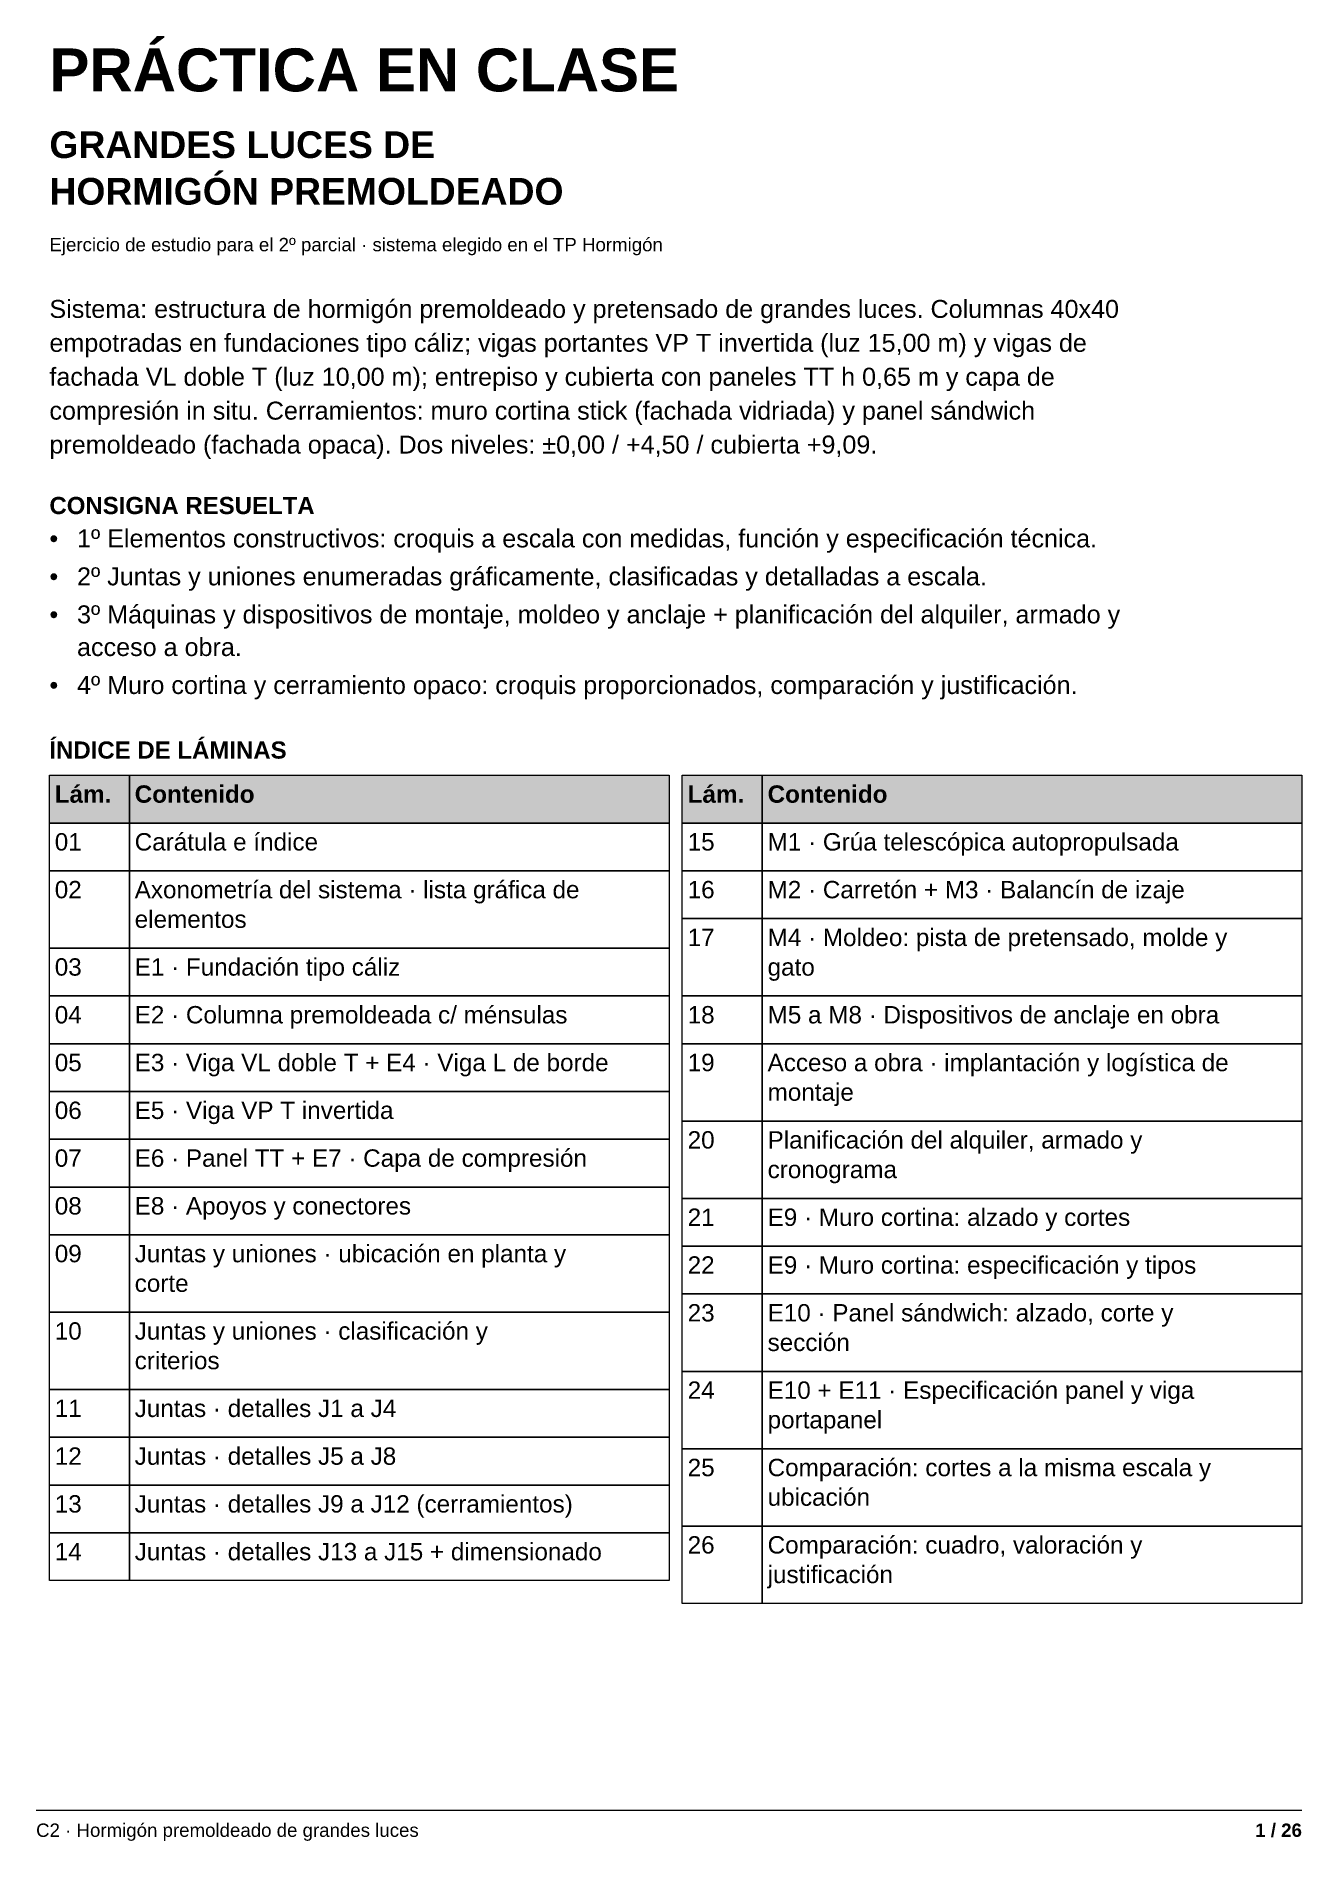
# Model space of a CAD drawing. Header units: millimetres. Extents: x 10 to 200, y 4 to 275.
import ezdxf
from ezdxf.enums import TextEntityAlignment as Align

# ---------------------------------------------------------------- set-up
doc = ezdxf.new("R2010")
doc.units = ezdxf.units.MM
for name, color, linetype in [('MARCO', 7, 'Continuous'), ('TABLAS', 7, 'Continuous'), ('TABLAS-RELLENO', 9, 'Continuous'), ('TEXTOS', 7, 'Continuous')]:
    doc.layers.add(name, color=color, linetype=linetype)
doc.styles.add('ARIAL', font='arial.ttf')
doc.styles.add('ARIAL-NEGRITA', font='arialbd.ttf')

msp = doc.modelspace()

# ---------------------------------------------------------------- hatches: boundary and pattern name
at = {"layer": 'TABLAS-RELLENO', "true_color": 0xe2e6ea}
h = msp.add_hatch(color=254, dxfattribs=at)
h.dxf.hatch_style = 1
h.paths.add_polyline_path([(12, 164.3475), (24, 164.3475), (24, 157.1767), (12, 157.1767)])
h = msp.add_hatch(color=254, dxfattribs=at)
h.dxf.hatch_style = 1
h.paths.add_polyline_path([(24, 164.3475), (105, 164.3475), (105, 157.1767), (24, 157.1767)])
h = msp.add_hatch(color=254, dxfattribs=at)
h.dxf.hatch_style = 1
h.paths.add_polyline_path([(107, 164.3475), (119, 164.3475), (119, 157.1767), (107, 157.1767)])
h = msp.add_hatch(color=254, dxfattribs=at)
h.dxf.hatch_style = 1
h.paths.add_polyline_path([(119, 164.3475), (200, 164.3475), (200, 157.1767), (119, 157.1767)])

# ---------------------------------------------------------------- linework, layer by layer
at = {"layer": 'MARCO', "color": 253, "lineweight": 13, "true_color": 0x999999}
msp.add_lwpolyline([(10, 9), (200, 9)], dxfattribs=at)
at = {"layer": 'TABLAS', "lineweight": 13}
for points in [[(12, 164.3475), (24, 164.3475), (24, 157.1767), (12, 157.1767)], [(24, 164.3475), (105, 164.3475), (105, 157.1767), (24, 157.1767)], [(107, 164.3475), (119, 164.3475), (119, 157.1767), (107, 157.1767)], [(119, 164.3475), (200, 164.3475), (200, 157.1767), (119, 157.1767)], [(12, 157.1767), (24, 157.1767), (24, 150.0059), (12, 150.0059)], [(24, 157.1767), (105, 157.1767), (105, 150.0059), (24, 150.0059)], [(107, 157.1767), (119, 157.1767), (119, 150.0059), (107, 150.0059)], [(119, 157.1767), (200, 157.1767), (200, 150.0059), (119, 150.0059)], [(12, 150.0059), (24, 150.0059), (24, 138.3943), (12, 138.3943)], [(24, 150.0059), (105, 150.0059), (105, 138.3943), (24, 138.3943)], [(107, 150.0059), (119, 150.0059), (119, 142.8351), (107, 142.8351)], [(119, 150.0059), (200, 150.0059), (200, 142.8351), (119, 142.8351)], [(107, 142.8351), (119, 142.8351), (119, 131.2235), (107, 131.2235)], [(119, 142.8351), (200, 142.8351), (200, 131.2235), (119, 131.2235)], [(12, 138.3943), (24, 138.3943), (24, 131.2235), (12, 131.2235)], [(24, 138.3943), (105, 138.3943), (105, 131.2235), (24, 131.2235)], [(12, 131.2235), (24, 131.2235), (24, 124.0527), (12, 124.0527)], [(24, 131.2235), (105, 131.2235), (105, 124.0527), (24, 124.0527)], [(107, 131.2235), (119, 131.2235), (119, 124.0527), (107, 124.0527)], [(119, 131.2235), (200, 131.2235), (200, 124.0527), (119, 124.0527)], [(12, 124.0527), (24, 124.0527), (24, 116.8819), (12, 116.8819)], [(24, 124.0527), (105, 124.0527), (105, 116.8819), (24, 116.8819)], [(107, 124.0527), (119, 124.0527), (119, 112.4411), (107, 112.4411)], [(119, 124.0527), (200, 124.0527), (200, 112.4411), (119, 112.4411)], [(12, 116.8819), (24, 116.8819), (24, 109.7111), (12, 109.7111)], [(24, 116.8819), (105, 116.8819), (105, 109.7111), (24, 109.7111)], [(107, 112.4411), (119, 112.4411), (119, 100.8295), (107, 100.8295)], [(119, 112.4411), (200, 112.4411), (200, 100.8295), (119, 100.8295)], [(12, 109.7111), (24, 109.7111), (24, 102.5403), (12, 102.5403)], [(24, 109.7111), (105, 109.7111), (105, 102.5403), (24, 102.5403)], [(12, 102.5403), (24, 102.5403), (24, 95.3695), (12, 95.3695)], [(24, 102.5403), (105, 102.5403), (105, 95.3695), (24, 95.3695)], [(107, 100.8295), (119, 100.8295), (119, 93.6587), (107, 93.6587)], [(119, 100.8295), (200, 100.8295), (200, 93.6587), (119, 93.6587)], [(12, 95.3695), (24, 95.3695), (24, 83.7579), (12, 83.7579)], [(24, 95.3695), (105, 95.3695), (105, 83.7579), (24, 83.7579)], [(107, 93.6587), (119, 93.6587), (119, 86.4879), (107, 86.4879)], [(119, 93.6587), (200, 93.6587), (200, 86.4879), (119, 86.4879)], [(107, 86.4879), (119, 86.4879), (119, 74.8763), (107, 74.8763)], [(119, 86.4879), (200, 86.4879), (200, 74.8763), (119, 74.8763)], [(12, 83.7579), (24, 83.7579), (24, 72.1463), (12, 72.1463)], [(24, 83.7579), (105, 83.7579), (105, 72.1463), (24, 72.1463)], [(107, 74.8763), (119, 74.8763), (119, 63.2647), (107, 63.2647)], [(119, 74.8763), (200, 74.8763), (200, 63.2647), (119, 63.2647)], [(12, 72.1463), (24, 72.1463), (24, 64.9755), (12, 64.9755)], [(24, 72.1463), (105, 72.1463), (105, 64.9755), (24, 64.9755)], [(12, 64.9755), (24, 64.9755), (24, 57.8047), (12, 57.8047)], [(24, 64.9755), (105, 64.9755), (105, 57.8047), (24, 57.8047)], [(107, 63.2647), (119, 63.2647), (119, 51.6531), (107, 51.6531)], [(119, 63.2647), (200, 63.2647), (200, 51.6531), (119, 51.6531)], [(12, 57.8047), (24, 57.8047), (24, 50.6339), (12, 50.6339)], [(24, 57.8047), (105, 57.8047), (105, 50.6339), (24, 50.6339)], [(107, 51.6531), (119, 51.6531), (119, 40.0415), (107, 40.0415)], [(119, 51.6531), (200, 51.6531), (200, 40.0415), (119, 40.0415)], [(12, 50.6339), (24, 50.6339), (24, 43.4631), (12, 43.4631)], [(24, 50.6339), (105, 50.6339), (105, 43.4631), (24, 43.4631)]]:
    msp.add_lwpolyline(points, close=True, dxfattribs=at)

# ---------------------------------------------------------------- texts
at = {"layer": 'MARCO', "color": 251, "true_color": 0x666666, "style": 'ARIAL'}
msp.add_text('C2 · Hormigón premoldeado de grandes luces', height=2.0048, dxfattribs=at).set_placement((10, 5))
at = {"layer": 'MARCO', "color": 250, "true_color": 0x444444, "style": 'ARIAL-NEGRITA'}
msp.add_text('1 / 26', height=2.0048, dxfattribs=at).set_placement((200, 5), align=Align.RIGHT)
at = {"layer": 'TABLAS'}
for s, style, p in [('Lám.', 'ARIAL-NEGRITA', (12.8, 160.2255)), ('Contenido', 'ARIAL-NEGRITA', (24.8, 160.2255)), ('Lám.', 'ARIAL-NEGRITA', (107.8, 160.2255)), ('Contenido', 'ARIAL-NEGRITA', (119.8, 160.2255)), ('01', 'ARIAL', (12.8, 153.0547)), ('Carátula e índice', 'ARIAL', (24.8, 153.0547)), ('15', 'ARIAL', (107.8, 153.0547)), ('M1 · Grúa telescópica autopropulsada', 'ARIAL', (119.8, 153.0547)), ('02', 'ARIAL', (12.8, 145.8839)), ('Axonometría del sistema · lista gráfica de', 'ARIAL', (24.8, 145.8839)), ('16', 'ARIAL', (107.8, 145.8839)), ('M2 · Carretón + M3 · Balancín de izaje', 'ARIAL', (119.8, 145.8839)), ('elementos', 'ARIAL', (24.8, 141.4431)), ('17', 'ARIAL', (107.8, 138.7131)), ('M4 · Moldeo: pista de pretensado, molde y', 'ARIAL', (119.8, 138.7131)), ('03', 'ARIAL', (12.8, 134.2723)), ('E1 · Fundación tipo cáliz', 'ARIAL', (24.8, 134.2723)), ('gato', 'ARIAL', (119.8, 134.2723)), ('04', 'ARIAL', (12.8, 127.1015)), ('E2 · Columna premoldeada c/ ménsulas', 'ARIAL', (24.8, 127.1015)), ('18', 'ARIAL', (107.8, 127.1015)), ('M5 a M8 · Dispositivos de anclaje en obra', 'ARIAL', (119.8, 127.1015)), ('05', 'ARIAL', (12.8, 119.9307)), ('E3 · Viga VL doble T + E4 · Viga L de borde', 'ARIAL', (24.8, 119.9307)), ('19', 'ARIAL', (107.8, 119.9307)), ('Acceso a obra · implantación y logística de', 'ARIAL', (119.8, 119.9307)), ('montaje', 'ARIAL', (119.8, 115.4899)), ('06', 'ARIAL', (12.8, 112.7599)), ('E5 · Viga VP T invertida', 'ARIAL', (24.8, 112.7599)), ('Planificación del alquiler, armado y', 'ARIAL', (119.8, 108.3191)), ('E6 · Panel TT + E7 · Capa de compresión', 'ARIAL', (24.8, 105.5891)), ('20', 'ARIAL', (107.8, 108.3191)), ('07', 'ARIAL', (12.8, 105.5891)), ('cronograma', 'ARIAL', (119.8, 103.8783)), ('08', 'ARIAL', (12.8, 98.4183)), ('E8 · Apoyos y conectores', 'ARIAL', (24.8, 98.4183)), ('21', 'ARIAL', (107.8, 96.7075)), ('E9 · Muro cortina: alzado y cortes', 'ARIAL', (119.8, 96.7075)), ('09', 'ARIAL', (12.8, 91.2475)), ('Juntas y uniones · ubicación en planta y', 'ARIAL', (24.8, 91.2475)), ('22', 'ARIAL', (107.8, 89.5367)), ('E9 · Muro cortina: especificación y tipos', 'ARIAL', (119.8, 89.5367)), ('corte', 'ARIAL', (24.8, 86.8067)), ('23', 'ARIAL', (107.8, 82.3659)), ('E10 · Panel sándwich: alzado, corte y', 'ARIAL', (119.8, 82.3659)), ('10', 'ARIAL', (12.8, 79.6359)), ('Juntas y uniones · clasificación y', 'ARIAL', (24.8, 79.6359)), ('sección', 'ARIAL', (119.8, 77.9251)), ('criterios', 'ARIAL', (24.8, 75.1951)), ('24', 'ARIAL', (107.8, 70.7543)), ('E10 + E11 · Especificación panel y viga', 'ARIAL', (119.8, 70.7543)), ('11', 'ARIAL', (12.8, 68.0243)), ('Juntas · detalles J1 a J4', 'ARIAL', (24.8, 68.0243)), ('portapanel', 'ARIAL', (119.8, 66.3135)), ('12', 'ARIAL', (12.8, 60.8535)), ('Juntas · detalles J5 a J8', 'ARIAL', (24.8, 60.8535)), ('25', 'ARIAL', (107.8, 59.1427)), ('Comparación: cortes a la misma escala y', 'ARIAL', (119.8, 59.1427)), ('ubicación', 'ARIAL', (119.8, 54.7019)), ('13', 'ARIAL', (12.8, 53.6827)), ('Juntas · detalles J9 a J12 (cerramientos)', 'ARIAL', (24.8, 53.6827)), ('14', 'ARIAL', (12.8, 46.5119)), ('Juntas · detalles J13 a J15 + dimensionado', 'ARIAL', (24.8, 46.5119)), ('26', 'ARIAL', (107.8, 47.5311)), ('Comparación: cuadro, valoración y', 'ARIAL', (119.8, 47.5311)), ('justificación', 'ARIAL', (119.8, 43.0903))]:
    msp.add_text(s, height=2.60624, dxfattribs=dict(at, style=style)).set_placement(p)
at = {"layer": 'TEXTOS'}
for s, height, style, p in [('PRÁCTICA EN CLASE', 6.444, 'ARIAL-NEGRITA', (12, 267)), ('GRANDES LUCES DE', 4.0096, 'ARIAL-NEGRITA', (12, 257)), ('HORMIGÓN PREMOLDEADO', 4.0096, 'ARIAL-NEGRITA', (12, 250)), ('Sistema: estructura de hormigón premoldeado y pretensado de grandes luces. Columnas 40x40', 2.69932, 'ARIAL', (12, 233)), ('empotradas en fundaciones tipo cáliz; vigas portantes VP T invertida (luz 15,00 m) y vigas de', 2.69932, 'ARIAL', (12, 227.9105)), ('fachada VL doble T (luz 10,00 m); entrepiso y cubierta con paneles TT h 0,65 m y capa de', 2.69932, 'ARIAL', (12, 222.821)), ('compresión in situ. Cerramientos: muro cortina stick (fachada vidriada) y panel sándwich', 2.69932, 'ARIAL', (12, 217.7315)), ('premoldeado (fachada opaca). Dos niveles: ±0,00 / +4,50 / cubierta +9,09.', 2.69932, 'ARIAL', (12, 212.642)), ('CONSIGNA RESUELTA', 2.5776, 'ARIAL-NEGRITA', (12, 203.5525)), ('1º Elementos constructivos: croquis a escala con medidas, función y especificación técnica.', 2.69932, 'ARIAL', (16.147, 198.5525)), ('•', 2.6993, 'ARIAL', (12, 198.5525)), ('2º Juntas y uniones enumeradas gráficamente, clasificadas y detalladas a escala.', 2.69932, 'ARIAL', (16.147, 192.8515)), ('•', 2.6993, 'ARIAL', (12, 192.8515)), ('3º Máquinas y dispositivos de montaje, moldeo y anclaje + planificación del alquiler, armado y', 2.69932, 'ARIAL', (16.147, 187.1505)), ('•', 2.6993, 'ARIAL', (12, 187.1505)), ('acceso a obra.', 2.69932, 'ARIAL', (16.147, 182.2495)), ('4º Muro cortina y cerramiento opaco: croquis proporcionados, comparación y justificación.', 2.69932, 'ARIAL', (16.147, 176.5485)), ('•', 2.6993, 'ARIAL', (12, 176.5485)), ('ÍNDICE DE LÁMINAS', 2.5776, 'ARIAL-NEGRITA', (12, 166.8475))]:
    msp.add_text(s, height=height, dxfattribs=dict(at, style=style)).set_placement(p)
at = {"layer": 'TEXTOS', "color": 250, "true_color": 0x333333, "style": 'ARIAL'}
msp.add_text('Ejercicio de estudio para el 2º parcial · sistema elegido en el TP Hormigón', height=2.0048, dxfattribs=at).set_placement((12, 243))

doc.saveas('drawing.dxf')
